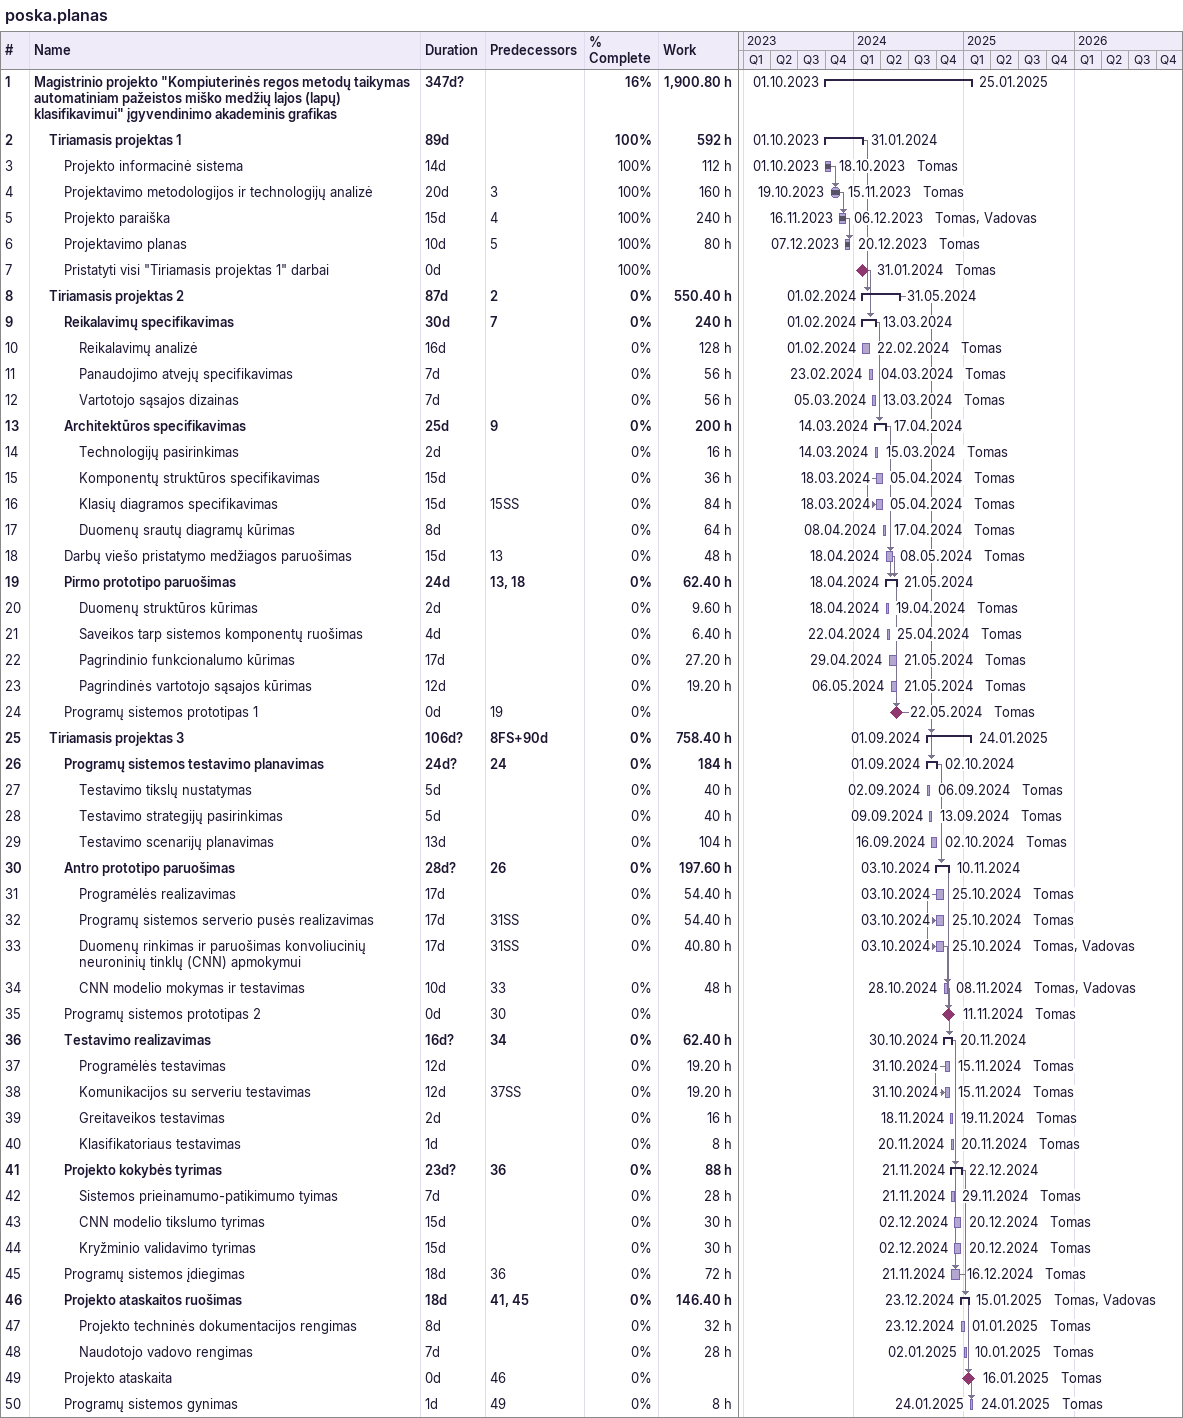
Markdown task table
poska.planas

| ID | Level | Task | Duration | Start | Finish | Predecessors | Resources | % complete | Work (h) |
|---|---|---|---|---|---|---|---|---|---|
| 1 | 1 | **Magistrinio projekto "Kompiuterinės regos metodų taikymas automatiniam pažeistos miško medžių lajos (lapų) klasifikavimui" įgyvendinimo akademinis grafikas** | 347d? | 2023-10-01 | 2025-01-25 |  |  | 16 | 1900.80 |
| 2 | 2 | **Tiriamasis projektas 1** | 89d | 2023-10-01 | 2024-01-31 |  |  | 100 | 592 |
| 3 | 3 | Projekto informacinė sistema | 14d | 2023-10-01 | 2023-10-18 |  | Tomas | 100 | 112 |
| 4 | 3 | Projektavimo metodologijos ir technologijų analizė | 20d | 2023-10-19 | 2023-11-15 | 3 | Tomas | 100 | 160 |
| 5 | 3 | Projekto paraiška | 15d | 2023-11-16 | 2023-12-06 | 4 | Tomas, Vadovas | 100 | 240 |
| 6 | 3 | Projektavimo planas | 10d | 2023-12-07 | 2023-12-20 | 5 | Tomas | 100 | 80 |
| 7 | 3 | Pristatyti visi "Tiriamasis projektas 1" darbai | 0d | 2024-01-31 | 2024-01-31 |  | Tomas | 100 |  |
| 8 | 2 | **Tiriamasis projektas 2** | 87d | 2024-02-01 | 2024-05-31 | 2 |  | 0 | 550.40 |
| 9 | 3 | **Reikalavimų specifikavimas** | 30d | 2024-02-01 | 2024-03-13 | 7 |  | 0 | 240 |
| 10 | 4 | Reikalavimų analizė | 16d | 2024-02-01 | 2024-02-22 |  | Tomas | 0 | 128 |
| 11 | 4 | Panaudojimo atvejų specifikavimas | 7d | 2024-02-23 | 2024-03-04 |  | Tomas | 0 | 56 |
| 12 | 4 | Vartotojo sąsajos dizainas | 7d | 2024-03-05 | 2024-03-13 |  | Tomas | 0 | 56 |
| 13 | 3 | **Architektūros specifikavimas** | 25d | 2024-03-14 | 2024-04-17 | 9 |  | 0 | 200 |
| 14 | 4 | Technologijų pasirinkimas | 2d | 2024-03-14 | 2024-03-15 |  | Tomas | 0 | 16 |
| 15 | 4 | Komponentų struktūros specifikavimas | 15d | 2024-03-18 | 2024-04-05 |  | Tomas | 0 | 36 |
| 16 | 4 | Klasių diagramos specifikavimas | 15d | 2024-03-18 | 2024-04-05 | 15SS | Tomas | 0 | 84 |
| 17 | 4 | Duomenų srautų diagramų kūrimas | 8d | 2024-04-08 | 2024-04-17 |  | Tomas | 0 | 64 |
| 18 | 3 | Darbų viešo pristatymo medžiagos paruošimas | 15d | 2024-04-18 | 2024-05-08 | 13 | Tomas | 0 | 48 |
| 19 | 3 | **Pirmo prototipo paruošimas** | 24d | 2024-04-18 | 2024-05-21 | 13, 18 |  | 0 | 62.40 |
| 20 | 4 | Duomenų struktūros kūrimas | 2d | 2024-04-18 | 2024-04-19 |  | Tomas | 0 | 9.60 |
| 21 | 4 | Saveikos tarp sistemos komponentų ruošimas | 4d | 2024-04-22 | 2024-04-25 |  | Tomas | 0 | 6.40 |
| 22 | 4 | Pagrindinio funkcionalumo kūrimas | 17d | 2024-04-29 | 2024-05-21 |  | Tomas | 0 | 27.20 |
| 23 | 4 | Pagrindinės vartotojo sąsajos kūrimas | 12d | 2024-05-06 | 2024-05-21 |  | Tomas | 0 | 19.20 |
| 24 | 3 | Programų sistemos prototipas 1 | 0d | 2024-05-22 | 2024-05-22 | 19 | Tomas | 0 |  |
| 25 | 2 | **Tiriamasis projektas 3** | 106d? | 2024-09-01 | 2025-01-24 | 8FS+90d |  | 0 | 758.40 |
| 26 | 3 | **Programų sistemos testavimo planavimas** | 24d? | 2024-09-01 | 2024-10-02 | 24 |  | 0 | 184 |
| 27 | 4 | Testavimo tikslų nustatymas | 5d | 2024-09-02 | 2024-09-06 |  | Tomas | 0 | 40 |
| 28 | 4 | Testavimo strategijų pasirinkimas | 5d | 2024-09-09 | 2024-09-13 |  | Tomas | 0 | 40 |
| 29 | 4 | Testavimo scenarijų planavimas | 13d | 2024-09-16 | 2024-10-02 |  | Tomas | 0 | 104 |
| 30 | 3 | **Antro prototipo paruošimas** | 28d? | 2024-10-03 | 2024-11-10 | 26 |  | 0 | 197.60 |
| 31 | 4 | Programėlės realizavimas | 17d | 2024-10-03 | 2024-10-25 |  | Tomas | 0 | 54.40 |
| 32 | 4 | Programų sistemos serverio pusės realizavimas | 17d | 2024-10-03 | 2024-10-25 | 31SS | Tomas | 0 | 54.40 |
| 33 | 4 | Duomenų rinkimas ir paruošimas konvoliucinių neuroninių tinklų (CNN) apmokymui | 17d | 2024-10-03 | 2024-10-25 | 31SS | Tomas, Vadovas | 0 | 40.80 |
| 34 | 4 | CNN modelio mokymas ir testavimas | 10d | 2024-10-28 | 2024-11-08 | 33 | Tomas, Vadovas | 0 | 48 |
| 35 | 3 | Programų sistemos prototipas 2 | 0d | 2024-11-11 | 2024-11-11 | 30 | Tomas | 0 |  |
| 36 | 3 | **Testavimo realizavimas** | 16d? | 2024-10-30 | 2024-11-20 | 34 |  | 0 | 62.40 |
| 37 | 4 | Programėlės testavimas | 12d | 2024-10-31 | 2024-11-15 |  | Tomas | 0 | 19.20 |
| 38 | 4 | Komunikacijos su serveriu testavimas | 12d | 2024-10-31 | 2024-11-15 | 37SS | Tomas | 0 | 19.20 |
| 39 | 4 | Greitaveikos testavimas | 2d | 2024-11-18 | 2024-11-19 |  | Tomas | 0 | 16 |
| 40 | 4 | Klasifikatoriaus testavimas | 1d | 2024-11-20 | 2024-11-20 |  | Tomas | 0 | 8 |
| 41 | 3 | **Projekto kokybės tyrimas** | 23d? | 2024-11-21 | 2024-12-22 | 36 |  | 0 | 88 |
| 42 | 4 | Sistemos prieinamumo-patikimumo tyimas | 7d | 2024-11-21 | 2024-11-29 |  | Tomas | 0 | 28 |
| 43 | 4 | CNN modelio tikslumo tyrimas | 15d | 2024-12-02 | 2024-12-20 |  | Tomas | 0 | 30 |
| 44 | 4 | Kryžminio validavimo tyrimas | 15d | 2024-12-02 | 2024-12-20 |  | Tomas | 0 | 30 |
| 45 | 3 | Programų sistemos įdiegimas | 18d | 2024-11-21 | 2024-12-16 | 36 | Tomas | 0 | 72 |
| 46 | 3 | **Projekto ataskaitos ruošimas** | 18d | 2024-12-23 | 2025-01-15 | 41, 45 | Tomas, Vadovas | 0 | 146.40 |
| 47 | 4 | Projekto techninės dokumentacijos rengimas | 8d | 2024-12-23 | 2025-01-01 |  | Tomas | 0 | 32 |
| 48 | 4 | Naudotojo vadovo rengimas | 7d | 2025-01-02 | 2025-01-10 |  | Tomas | 0 | 28 |
| 49 | 3 | Projekto ataskaita | 0d | 2025-01-16 | 2025-01-16 | 46 | Tomas | 0 |  |
| 50 | 3 | Programų sistemos gynimas | 1d | 2025-01-24 | 2025-01-24 | 49 | Tomas | 0 | 8 |
